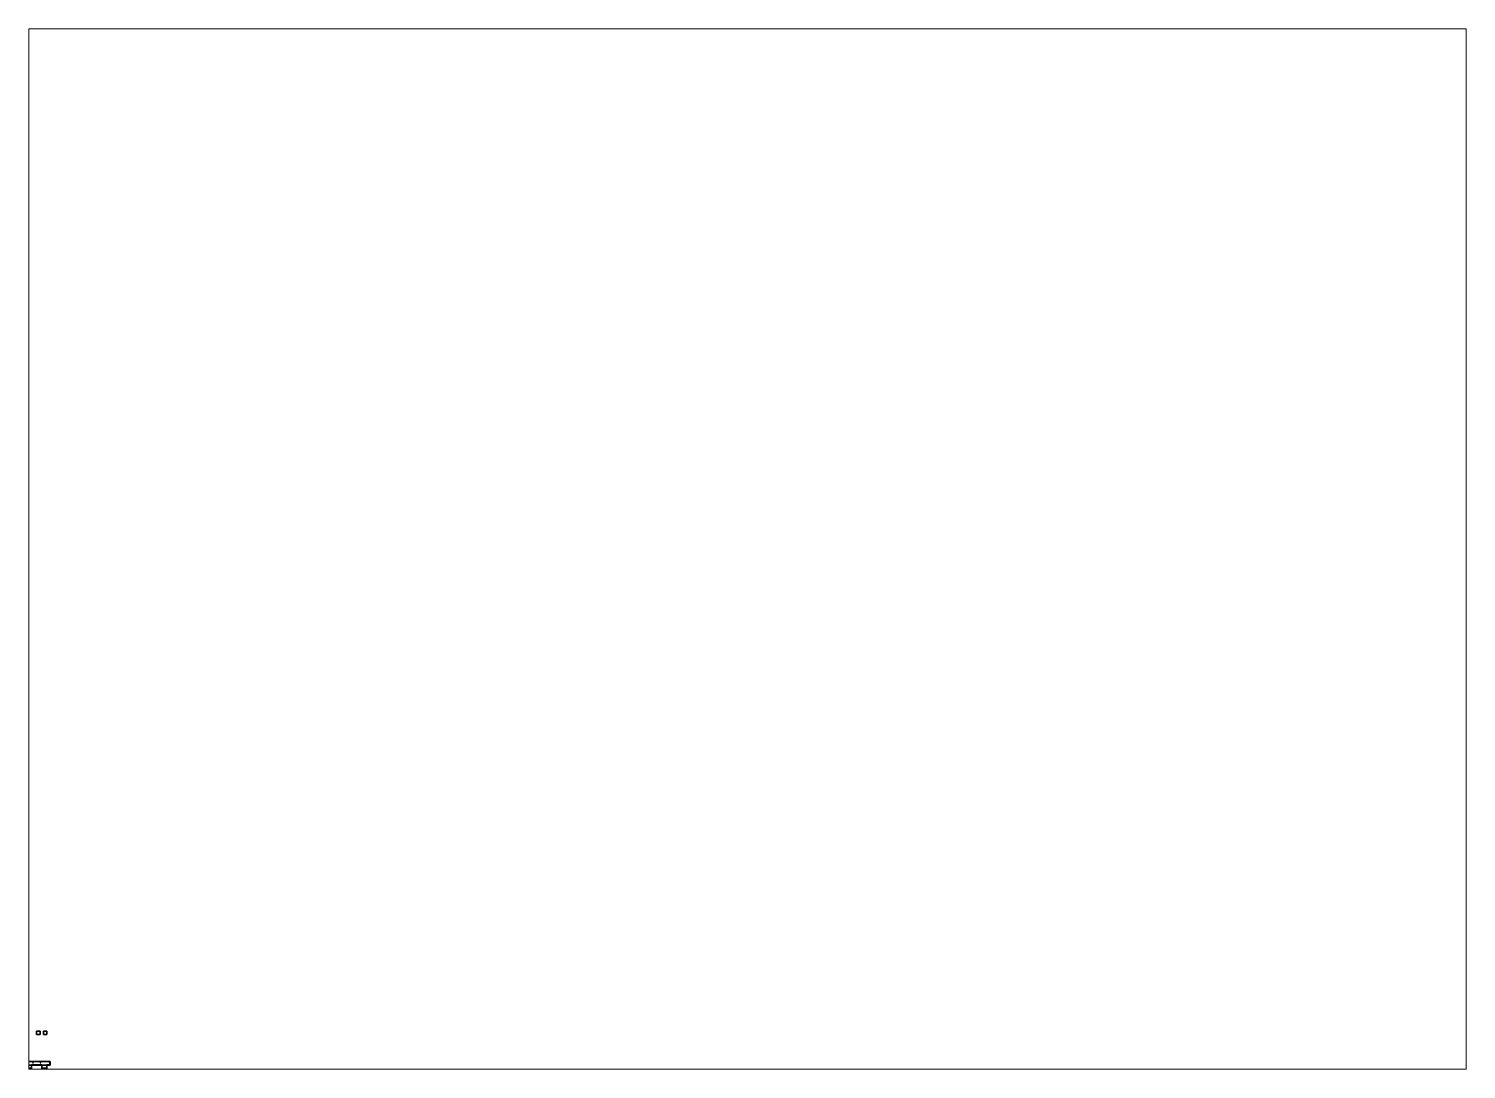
# Paper-space layout 'Layout1' of a CAD drawing. Header units: millimetres. Extents: x 28 to 251, y 20 to 181.
# The model-space entities are those that its viewports show. They can reach past a viewport. Long polylines and large blocks are cut down to what shows.
import ezdxf

# ---------------------------------------------------------------- set-up
doc = ezdxf.new("R2010")
doc.units = ezdxf.units.MM

msp = doc.modelspace()

# ---------------------------------------------------------------- linework, layer by layer
for points in [[(1, 6, 1), (1, 6), (0, 6), (0, 6, 1)], [(1, 6), (1, 5), (0, 5), (0, 6)], [(0, 6), (0, 5), (0, 5, 1), (0, 6, 1)], [(0, 6, 1), (0, 5, 1), (1, 5, 1), (1, 6, 1)], [(0, 5, 1), (0, 5), (1, 5), (1, 5, 1)], [(1, 5, 1), (1, 5), (1, 6), (1, 6, 1)], [(3, 6), (3, 5), (2, 5), (2, 6)], [(2, 6), (2, 5), (3, 5), (3, 6)], [(-4, -3, 0.9), (-4, -4, 0.9), (-4, -4, 1), (-4, -3, 1)], [(-4, -3, 1), (-4, -4, 1), (4, -4, 1), (4, -3, 1)], [(4, -3, 1), (4, -3, 0.9), (-4, -3, 0.9), (-4, -3, 1)], [(4, -3, 0.9), (4, -4, 0.9), (-4, -4, 0.9), (-4, -3, 0.9)], [(-4, -4, 1), (-4, -4, 0.9), (-3, -4, 0.9), (-3, -4, 1)], [(-3.98, -3.98, 1.96), (-3.98, -3.98, 2), (-3.98, -3, 2), (-3.98, -3, 1.96)], [(-3.94, -3, 1.96), (-3.94, -3.94, 1.96), (-3.98, -3.98, 1.96), (-3.98, -3, 1.96)], [(-3.98, -3, 2), (-3.98, -3.98, 2), (-3.94, -3.94, 2), (-3.94, -3, 2)], [(-3.98, -3, 1.96), (-3.98, -3, 2), (-3.94, -3, 2), (-3.94, -3, 1.96)], [(-3.94, -3.02, 1.96), (-3.94, -3.02, 1), (-3.98, -3.02, 1), (-3.98, -3.02, 1.96)], [(-3.98, -3.02, 1), (-3.98, -3.06, 1), (-3.98, -3.06, 1.96), (-3.98, -3.02, 1.96)], [(-3.98, -3.06, 1.96), (-3.98, -3.06, 1), (-3.94, -3.06, 1), (-3.94, -3.06, 1.96)], [(-3.98, -3.94, 1), (-3.98, -3.98, 1), (-3.98, -3.98, 1.96), (-3.98, -3.94, 1.96)], [(-3.94, -3.94, 1.96), (-3.94, -3.94, 1), (-3.98, -3.94, 1), (-3.98, -3.94, 1.96)], [(-3.98, -3.98, 2), (-3, -3.98, 2), (-3, -3.94, 2), (-3.94, -3.94, 2)], [(-3.94, -3.94, 1.96), (-3, -3.94, 1.96), (-3, -3.98, 1.96), (-3.98, -3.98, 1.96)], [(-3.98, -3.98, 1.96), (-3.98, -3.98, 1), (-3.94, -3.98, 1), (-3.94, -3.98, 1.96)], [(-3, -3.98, 1.96), (-3, -3.98, 2), (-3.98, -3.98, 2), (-3.98, -3.98, 1.96)], [(-3.92, -3.08), (-3.95, -3.15), (-3.95, -3.15, 0.9), (-3.92, -3.08, 0.9)], [(-3.95, -3.15), (-3.92, -3.22), (-3.92, -3.22, 0.9), (-3.95, -3.15, 0.9)], [(-3.92, -3.78), (-3.95, -3.85), (-3.95, -3.85, 0.9), (-3.92, -3.78, 0.9)], [(-3.95, -3.85), (-3.92, -3.92), (-3.92, -3.92, 0.9), (-3.95, -3.85, 0.9)], [(-3.94, -3, 2), (-3.94, -3.94, 2), (-3.94, -3.94, 1.96), (-3.94, -3, 1.96)], [(-3.94, -3.06, 1.96), (-3.94, -3.06, 1), (-3.94, -3.02, 1), (-3.94, -3.02, 1.96)], [(-3.94, -3.98, 1.96), (-3.94, -3.98, 1), (-3.94, -3.94, 1), (-3.94, -3.94, 1.96)], [(-3.94, -3.94, 2), (-3, -3.94, 2), (-3, -3.94, 1.96), (-3.94, -3.94, 1.96)], [(-3.85, -3.05), (-3.92, -3.08), (-3.92, -3.08, 0.9), (-3.85, -3.05, 0.9)], [(-3.92, -3.22), (-3.85, -3.25), (-3.85, -3.25, 0.9), (-3.92, -3.22, 0.9)], [(-3.85, -3.75), (-3.92, -3.78), (-3.92, -3.78, 0.9), (-3.85, -3.75, 0.9)], [(-3.92, -3.92), (-3.85, -3.95), (-3.85, -3.95, 0.9), (-3.92, -3.92, 0.9)], [(-3.78, -3.08), (-3.85, -3.05), (-3.85, -3.05, 0.9), (-3.78, -3.08, 0.9)], [(-3.85, -3.25), (-3.78, -3.22), (-3.78, -3.22, 0.9), (-3.85, -3.25, 0.9)], [(-3.78, -3.78), (-3.85, -3.75), (-3.85, -3.75, 0.9), (-3.78, -3.78, 0.9)], [(-3.85, -3.95), (-3.78, -3.92), (-3.78, -3.92, 0.9), (-3.85, -3.95, 0.9)], [(-3.75, -3.15), (-3.78, -3.08), (-3.78, -3.08, 0.9), (-3.75, -3.15, 0.9)], [(-3.78, -3.22), (-3.75, -3.15), (-3.75, -3.15, 0.9), (-3.78, -3.22, 0.9)], [(-3.75, -3.85), (-3.78, -3.78), (-3.78, -3.78, 0.9), (-3.75, -3.85, 0.9)], [(-3.78, -3.92), (-3.75, -3.85), (-3.75, -3.85, 0.9), (-3.78, -3.92, 0.9)], [(-3.02, -3.94, 1.96), (-3.02, -3.94, 1), (-3.06, -3.94, 1), (-3.06, -3.94, 1.96)], [(-3.06, -3.94, 1), (-3.06, -3.98, 1), (-3.06, -3.98, 1.96), (-3.06, -3.94, 1.96)], [(-3.06, -3.98, 1.96), (-3.06, -3.98, 1), (-3.02, -3.98, 1), (-3.02, -3.98, 1.96)], [(-3.02, -3.98, 1.96), (-3.02, -3.98, 1), (-3.02, -3.94, 1), (-3.02, -3.94, 1.96)], [(-3, -3.94, 1.96), (-3, -3.94, 2), (-3, -3.98, 2), (-3, -3.98, 1.96)], [(-3, -4, 0.9), (-3, -4.9), (-3, -5), (-3, -4, 1)], [(-1.5, -4, 0.9), (-1.5, -4.9), (-3, -4.9), (-3, -4, 0.9)], [(-3, -4, 1), (-3, -5), (-1.5, -5), (-1.5, -4, 1)], [(-1.5, -3.94, 2), (1.5, -3.94, 2), (1.5, -3.94, 1.96), (-1.5, -3.94, 1.96)], [(-1.5, -3.98, 2), (1.5, -3.98, 2), (1.5, -3.94, 2), (-1.5, -3.94, 2)], [(-1.5, -3.94, 1.96), (1.5, -3.94, 1.96), (1.5, -3.98, 1.96), (-1.5, -3.98, 1.96)], [(-1.5, -3.98, 1.96), (-1.5, -3.98, 2), (-1.5, -3.94, 2), (-1.5, -3.94, 1.96)], [(1.5, -3.98, 1.96), (1.5, -3.98, 2), (-1.5, -3.98, 2), (-1.5, -3.98, 1.96)], [(-1.5, -5), (-1.5, -4.9), (-1.5, -4, 0.9), (-1.5, -4, 1)], [(-1.5, -4, 1), (-1.5, -4, 0.9), (1.5, -4, 0.9), (1.5, -4, 1)], [(-1.44, -3.94, 1.96), (-1.44, -3.94, 1), (-1.48, -3.94, 1), (-1.48, -3.94, 1.96)], [(-1.48, -3.94, 1), (-1.48, -3.98, 1), (-1.48, -3.98, 1.96), (-1.48, -3.94, 1.96)], [(-1.48, -3.98, 1.96), (-1.48, -3.98, 1), (-1.44, -3.98, 1), (-1.44, -3.98, 1.96)], [(-1.44, -3.98, 1.96), (-1.44, -3.98, 1), (-1.44, -3.94, 1), (-1.44, -3.94, 1.96)], [(-1.17, -3.08), (-1.2, -3.15), (-1.2, -3.15, 0.9), (-1.17, -3.08, 0.9)], [(-1.2, -3.15), (-1.17, -3.22), (-1.17, -3.22, 0.9), (-1.2, -3.15, 0.9)], [(-1.17, -3.78), (-1.2, -3.85), (-1.2, -3.85, 0.9), (-1.17, -3.78, 0.9)], [(-1.2, -3.85), (-1.17, -3.92), (-1.17, -3.92, 0.9), (-1.2, -3.85, 0.9)], [(-1.1, -3.05), (-1.17, -3.08), (-1.17, -3.08, 0.9), (-1.1, -3.05, 0.9)], [(-1.17, -3.22), (-1.1, -3.25), (-1.1, -3.25, 0.9), (-1.17, -3.22, 0.9)], [(-1.1, -3.75), (-1.17, -3.78), (-1.17, -3.78, 0.9), (-1.1, -3.75, 0.9)], [(-1.17, -3.92), (-1.1, -3.95), (-1.1, -3.95, 0.9), (-1.17, -3.92, 0.9)], [(-1.03, -3.08), (-1.1, -3.05), (-1.1, -3.05, 0.9), (-1.03, -3.08, 0.9)], [(-1.1, -3.25), (-1.03, -3.22), (-1.03, -3.22, 0.9), (-1.1, -3.25, 0.9)], [(-1.03, -3.78), (-1.1, -3.75), (-1.1, -3.75, 0.9), (-1.03, -3.78, 0.9)], [(-1.1, -3.95), (-1.03, -3.92), (-1.03, -3.92, 0.9), (-1.1, -3.95, 0.9)], [(-1, -3.15), (-1.03, -3.08), (-1.03, -3.08, 0.9), (-1, -3.15, 0.9)], [(-1.03, -3.22), (-1, -3.15), (-1, -3.15, 0.9), (-1.03, -3.22, 0.9)], [(-1, -3.85), (-1.03, -3.78), (-1.03, -3.78, 0.9), (-1, -3.85, 0.9)], [(-1.03, -3.92), (-1, -3.85), (-1, -3.85, 0.9), (-1.03, -3.92, 0.9)], [(-0.48, -3.94, 1.96), (-0.48, -3.94, 1), (-0.52, -3.94, 1), (-0.52, -3.94, 1.96)], [(-0.52, -3.94, 1), (-0.52, -3.98, 1), (-0.52, -3.98, 1.96), (-0.52, -3.94, 1.96)], [(-0.52, -3.98, 1.96), (-0.52, -3.98, 1), (-0.48, -3.98, 1), (-0.48, -3.98, 1.96)], [(-0.48, -3.98, 1.96), (-0.48, -3.98, 1), (-0.48, -3.94, 1), (-0.48, -3.94, 1.96)], [(0.48, -3.94, 1), (0.48, -3.98, 1), (0.48, -3.98, 1.96), (0.48, -3.94, 1.96)], [(0.52, -3.94, 1.96), (0.52, -3.94, 1), (0.48, -3.94, 1), (0.48, -3.94, 1.96)], [(0.48, -3.98, 1.96), (0.48, -3.98, 1), (0.52, -3.98, 1), (0.52, -3.98, 1.96)], [(0.52, -3.98, 1.96), (0.52, -3.98, 1), (0.52, -3.94, 1), (0.52, -3.94, 1.96)], [(1.03, -3.08), (1, -3.15), (1, -3.15, 0.9), (1.03, -3.08, 0.9)], [(1, -3.15), (1.03, -3.22), (1.03, -3.22, 0.9), (1, -3.15, 0.9)], [(1.03, -3.78), (1, -3.85), (1, -3.85, 0.9), (1.03, -3.78, 0.9)], [(1, -3.85), (1.03, -3.92), (1.03, -3.92, 0.9), (1, -3.85, 0.9)], [(1.1, -3.05), (1.03, -3.08), (1.03, -3.08, 0.9), (1.1, -3.05, 0.9)], [(1.03, -3.22), (1.1, -3.25), (1.1, -3.25, 0.9), (1.03, -3.22, 0.9)], [(1.1, -3.75), (1.03, -3.78), (1.03, -3.78, 0.9), (1.1, -3.75, 0.9)], [(1.03, -3.92), (1.1, -3.95), (1.1, -3.95, 0.9), (1.03, -3.92, 0.9)], [(1.17, -3.08), (1.1, -3.05), (1.1, -3.05, 0.9), (1.17, -3.08, 0.9)], [(1.1, -3.25), (1.17, -3.22), (1.17, -3.22, 0.9), (1.1, -3.25, 0.9)], [(1.17, -3.78), (1.1, -3.75), (1.1, -3.75, 0.9), (1.17, -3.78, 0.9)], [(1.1, -3.95), (1.17, -3.92), (1.17, -3.92, 0.9), (1.1, -3.95, 0.9)], [(1.2, -3.15), (1.17, -3.08), (1.17, -3.08, 0.9), (1.2, -3.15, 0.9)], [(1.17, -3.22), (1.2, -3.15), (1.2, -3.15, 0.9), (1.17, -3.22, 0.9)], [(1.2, -3.85), (1.17, -3.78), (1.17, -3.78, 0.9), (1.2, -3.85, 0.9)], [(1.17, -3.92), (1.2, -3.85), (1.2, -3.85, 0.9), (1.17, -3.92, 0.9)], [(1.48, -3.94, 1.96), (1.48, -3.94, 1), (1.44, -3.94, 1), (1.44, -3.94, 1.96)], [(1.44, -3.94, 1), (1.44, -3.98, 1), (1.44, -3.98, 1.96), (1.44, -3.94, 1.96)], [(1.44, -3.98, 1.96), (1.44, -3.98, 1), (1.48, -3.98, 1), (1.48, -3.98, 1.96)], [(1.48, -3.98, 1.96), (1.48, -3.98, 1), (1.48, -3.94, 1), (1.48, -3.94, 1.96)], [(1.5, -3.94, 1.96), (1.5, -3.94, 2), (1.5, -3.98, 2), (1.5, -3.98, 1.96)], [(1.5, -4, 0.9), (1.5, -4.9), (1.5, -5), (1.5, -4, 1)], [(3, -4, 0.9), (3, -4.9), (1.5, -4.9), (1.5, -4, 0.9)], [(1.5, -4, 1), (1.5, -5), (3, -5), (3, -4, 1)], [(3, -3.98, 2), (3.98, -3.98, 2), (3.94, -3.94, 2), (3, -3.94, 2)], [(3, -3.94, 2), (3.94, -3.94, 2), (3.94, -3.94, 1.96), (3, -3.94, 1.96)], [(3, -3.94, 1.96), (3.94, -3.94, 1.96), (3.98, -3.98, 1.96), (3, -3.98, 1.96)], [(3, -3.98, 1.96), (3, -3.98, 2), (3, -3.94, 2), (3, -3.94, 1.96)], [(3.98, -3.98, 1.96), (3.98, -3.98, 2), (3, -3.98, 2), (3, -3.98, 1.96)], [(3, -5), (3, -4.9), (3, -4, 0.9), (3, -4, 1)], [(3, -4, 1), (3, -4, 0.9), (4, -4, 0.9), (4, -4, 1)], [(3.06, -3.94, 1.96), (3.06, -3.94, 1), (3.02, -3.94, 1), (3.02, -3.94, 1.96)], [(3.02, -3.94, 1), (3.02, -3.98, 1), (3.02, -3.98, 1.96), (3.02, -3.94, 1.96)], [(3.02, -3.98, 1.96), (3.02, -3.98, 1), (3.06, -3.98, 1), (3.06, -3.98, 1.96)], [(3.06, -3.98, 1.96), (3.06, -3.98, 1), (3.06, -3.94, 1), (3.06, -3.94, 1.96)], [(3.78, -3.08), (3.75, -3.15), (3.75, -3.15, 0.9), (3.78, -3.08, 0.9)], [(3.75, -3.15), (3.78, -3.22), (3.78, -3.22, 0.9), (3.75, -3.15, 0.9)], [(3.78, -3.78), (3.75, -3.85), (3.75, -3.85, 0.9), (3.78, -3.78, 0.9)], [(3.75, -3.85), (3.78, -3.92), (3.78, -3.92, 0.9), (3.75, -3.85, 0.9)], [(3.85, -3.05), (3.78, -3.08), (3.78, -3.08, 0.9), (3.85, -3.05, 0.9)], [(3.78, -3.22), (3.85, -3.25), (3.85, -3.25, 0.9), (3.78, -3.22, 0.9)], [(3.85, -3.75), (3.78, -3.78), (3.78, -3.78, 0.9), (3.85, -3.75, 0.9)], [(3.78, -3.92), (3.85, -3.95), (3.85, -3.95, 0.9), (3.78, -3.92, 0.9)], [(3.92, -3.08), (3.85, -3.05), (3.85, -3.05, 0.9), (3.92, -3.08, 0.9)], [(3.85, -3.25), (3.92, -3.22), (3.92, -3.22, 0.9), (3.85, -3.25, 0.9)], [(3.92, -3.78), (3.85, -3.75), (3.85, -3.75, 0.9), (3.92, -3.78, 0.9)], [(3.85, -3.95), (3.92, -3.92), (3.92, -3.92, 0.9), (3.85, -3.95, 0.9)], [(3.95, -3.15), (3.92, -3.08), (3.92, -3.08, 0.9), (3.95, -3.15, 0.9)], [(3.92, -3.22), (3.95, -3.15), (3.95, -3.15, 0.9), (3.92, -3.22, 0.9)], [(3.95, -3.85), (3.92, -3.78), (3.92, -3.78, 0.9), (3.95, -3.85, 0.9)], [(3.92, -3.92), (3.95, -3.85), (3.95, -3.85, 0.9), (3.92, -3.92, 0.9)], [(3.94, -3, 2), (3.94, -3.94, 2), (3.98, -3.98, 2), (3.98, -3, 2)], [(3.94, -3.94, 1.96), (3.94, -3.94, 2), (3.94, -3, 2), (3.94, -3, 1.96)], [(3.98, -3, 1.96), (3.98, -3.98, 1.96), (3.94, -3.94, 1.96), (3.94, -3, 1.96)], [(3.94, -3, 1.96), (3.94, -3, 2), (3.98, -3, 2), (3.98, -3, 1.96)], [(3.94, -3.02, 1), (3.94, -3.06, 1), (3.94, -3.06, 1.96), (3.94, -3.02, 1.96)], [(3.98, -3.02, 1.96), (3.98, -3.02, 1), (3.94, -3.02, 1), (3.94, -3.02, 1.96)], [(3.94, -3.06, 1.96), (3.94, -3.06, 1), (3.98, -3.06, 1), (3.98, -3.06, 1.96)], [(3.94, -3.94, 1), (3.94, -3.98, 1), (3.94, -3.98, 1.96), (3.94, -3.94, 1.96)], [(3.98, -3.94, 1.96), (3.98, -3.94, 1), (3.94, -3.94, 1), (3.94, -3.94, 1.96)], [(3.94, -3.98, 1.96), (3.94, -3.98, 1), (3.98, -3.98, 1), (3.98, -3.98, 1.96)], [(3.98, -3, 2), (3.98, -3.98, 2), (3.98, -3.98, 1.96), (3.98, -3, 1.96)], [(3.98, -3.06, 1.96), (3.98, -3.06, 1), (3.98, -3.02, 1), (3.98, -3.02, 1.96)], [(3.98, -3.98, 1.96), (3.98, -3.98, 1), (3.98, -3.94, 1), (3.98, -3.94, 1.96)], [(4, -4, 1), (4, -4, 0.9), (4, -3, 0.9), (4, -3, 1)]]:
    msp.add_3dface(points)

psp = doc.layouts.get("Layout1")

# ---------------------------------------------------------------- viewports
at = {"layer": '0'}
psp.add_viewport(center=(139.22, 100.81), size=(222.76, 161.29), view_center_point=(210, 148.5), view_height=307.4901, dxfattribs=at)

doc.saveas('drawing.dxf')
